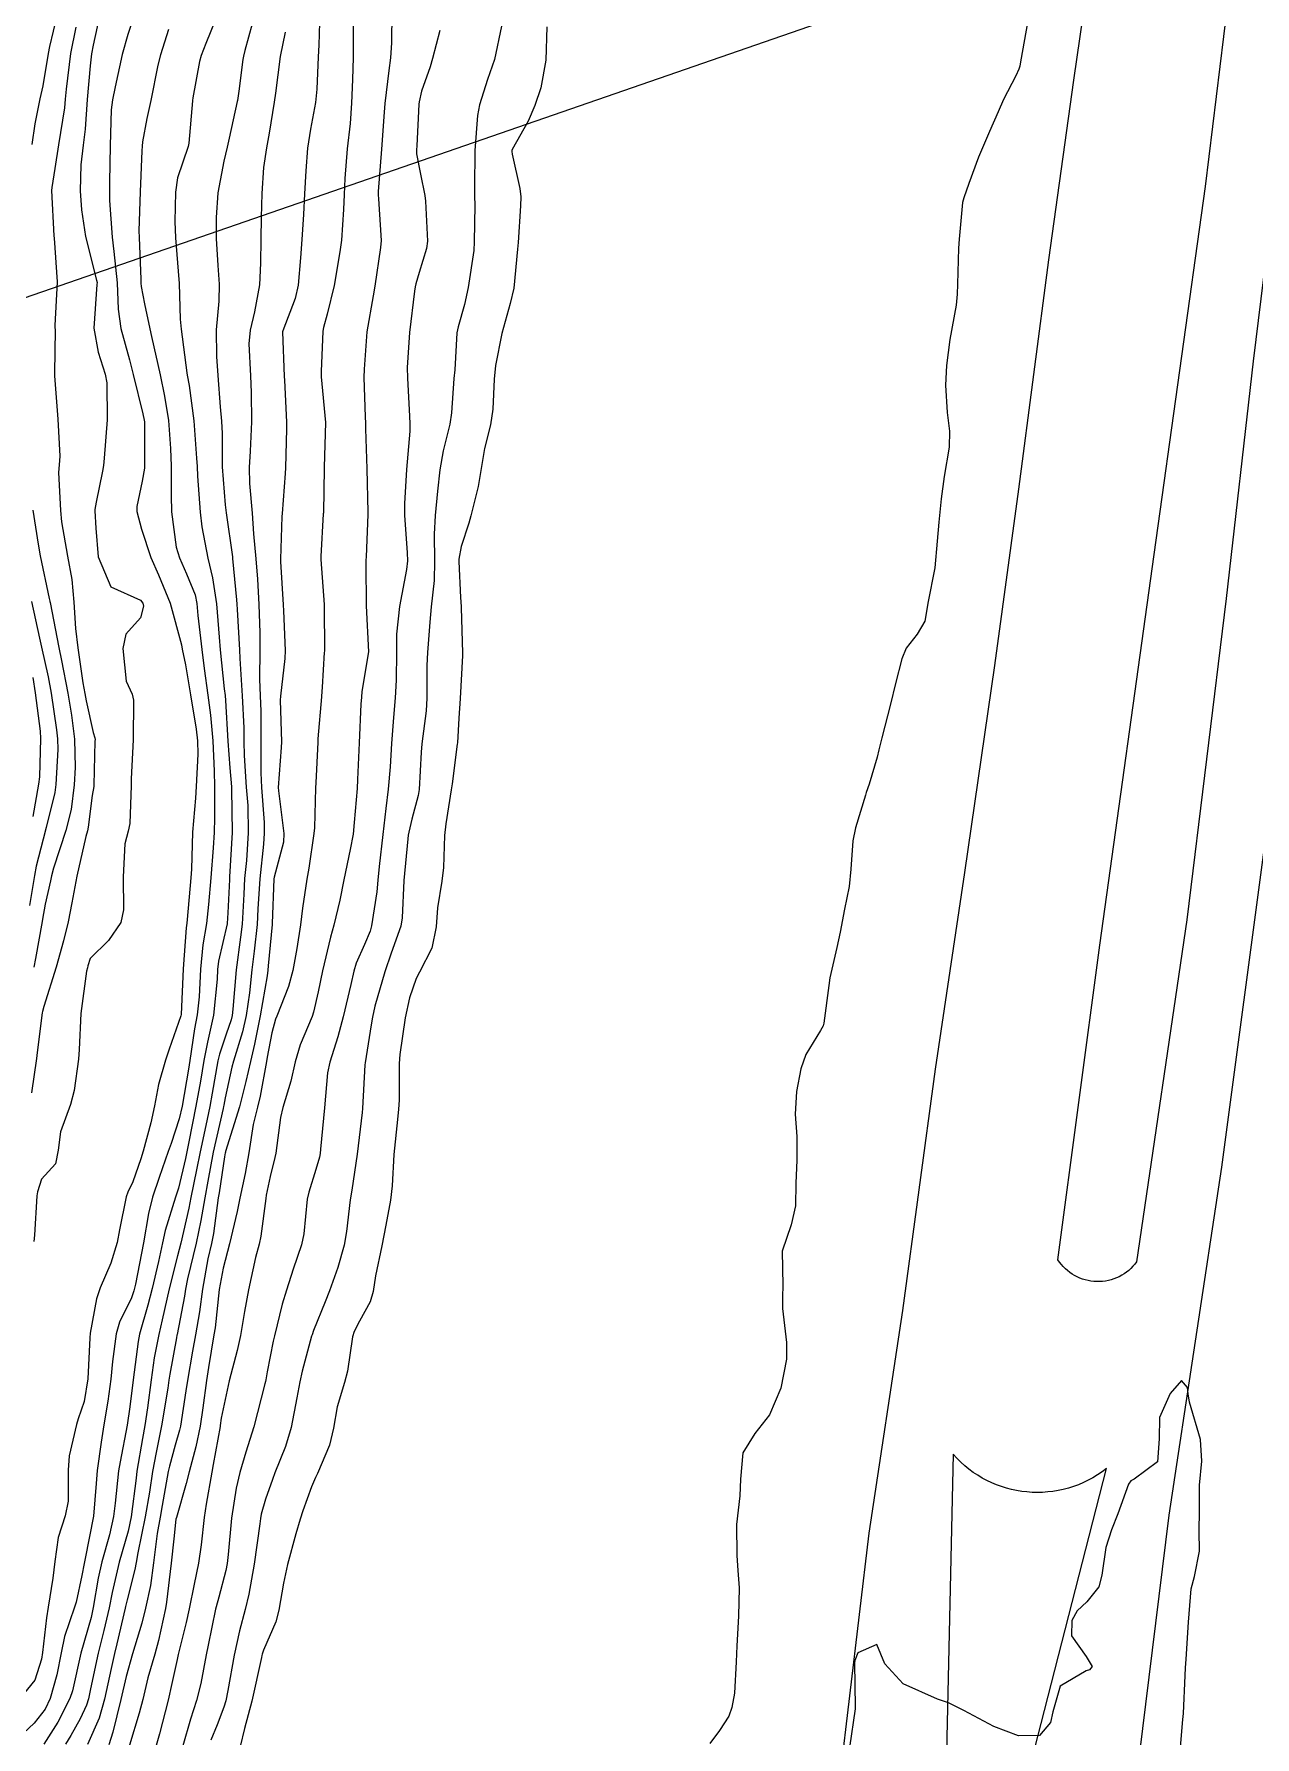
# Model space of a CAD drawing. Header units: metres. Extents: x 318500 to 325275, y 7408834 to 7428799.
# Drawn here: x 323699.8 to 323753.2, y 7420355.9 to 7420430.4 of the extents above; entities that cross this region are included whole.
import ezdxf

# ---------------------------------------------------------------- set-up
doc = ezdxf.new("R2010")
doc.units = ezdxf.units.M
doc.header["$MEASUREMENT"] = 0
doc.linetypes.add('CONTINUO', pattern=[0])
for name, color, linetype in [('Curvas de Nivel 1m', 11, 'Continuous'), ('Curvas de Nivel 5m', 15, 'Continuous'), ('TEXTO', 45, 'Continuous'), ('Vias Primárias', 230, 'Continuous')]:
    doc.layers.add(name, color=color, linetype=linetype)

msp = doc.modelspace()

# ---------------------------------------------------------------- linework, layer by layer
at = {"layer": 'Curvas de Nivel 1m', "flags": 128}
for points, elevation in [([(323704.277, 7420431.528), (323703.896, 7420430.41), (323703.641, 7420429.537), (323703.33, 7420428.125), (323703.218, 7420427.543), (323703.166, 7420427.111), (323703.112, 7420425.544), (323703.092, 7420423.942), (323703.082, 7420423.544), (323703.088, 7420423.14), (323703.208, 7420421.542), (323703.281, 7420420.911), (323703.428, 7420419.538), (323703.471, 7420418.39), (323703.583, 7420417.535), (323703.958, 7420416.161), (323704.129, 7420415.527), (323704.554, 7420413.807), (323704.611, 7420413.519), (323704.62, 7420413.449), (323704.626, 7420411.519), (323704.618, 7420411.43), (323704.52, 7420410.861), (323704.278, 7420409.748), (323704.281, 7420409.523), (323704.489, 7420408.757), (323704.9, 7420407.516), (323705.227, 7420406.747), (323705.747, 7420405.507), (323706.233, 7420403.692), (323706.272, 7420403.501), (323706.41, 7420402.813), (323706.639, 7420401.496), (323706.883, 7420400), (323706.938, 7420399.491), (323706.948, 7420398.904), (323706.887, 7420397.492), (323706.849, 7420396.976), (323706.717, 7420395.494), (323706.671, 7420393.872), (323706.653, 7420393.495), (323706.625, 7420393.154), (323706.469, 7420391.497), (323706.449, 7420391.306), (323706.316, 7420389.499), (323706.219, 7420387.509), (323706.209, 7420387.447), (323705.701, 7420385.991), (323705.541, 7420385.506), (323705.239, 7420384.434), (323705.06, 7420383.511), (323704.892, 7420382.763), (323704.558, 7420381.516), (323704.462, 7420381.18), (323704.11, 7420380.18), (323703.897, 7420379.73), (323703.823, 7420379.524), (323703.532, 7420378.074), (323703.417, 7420377.53), (323703.142, 7420376.615), (323702.685, 7420375.54), (323702.525, 7420375.06), (323702.237, 7420373.547), (323702.22, 7420373.343), (323702.135, 7420371.548), (323701.98, 7420370.559), (323701.719, 7420369.806), (323701.64, 7420369.553), (323701.327, 7420368.179), (323701.275, 7420367.557), (323701.277, 7420366.199), (323701.15, 7420365.558), (323700.847, 7420364.614), (323700.692, 7420363.562), (323700.609, 7420362.833), (323700.404, 7420361.565), (323700.328, 7420361.09), (323700.152, 7420359.567), (323700.107, 7420359.288), (323699.818, 7420358.359), (323699.179, 7420357.579)], 753), ([(323702.716, 7420431.551), (323702.376, 7420429.946), (323702.304, 7420429.557), (323702.236, 7420429.039), (323702.108, 7420427.559), (323702.018, 7420426.263), (323701.935, 7420425.562), (323701.839, 7420424.705), (323701.81, 7420423.563), (323701.855, 7420422.74), (323702.039, 7420421.559), (323702.526, 7420419.657), (323702.544, 7420419.551), (323702.536, 7420419.458), (323702.396, 7420417.553), (323702.594, 7420416.497), (323702.895, 7420415.545), (323702.965, 7420415.153), (323702.981, 7420413.544), (323702.856, 7420411.868), (323702.825, 7420411.546), (323702.785, 7420411.287), (323702.506, 7420409.937), (323702.442, 7420409.609), (323702.442, 7420409.551), (323702.489, 7420408.79), (323702.595, 7420407.548), (323703.147, 7420406.23), (323704.451, 7420405.643), (323704.553, 7420405.519), (323704.578, 7420405.389), (323704.44, 7420404.871), (323703.797, 7420404.162), (323703.67, 7420403.531), (323703.823, 7420402.105), (323704.075, 7420401.525), (323704.138, 7420401.274), (323704.121, 7420399.524), (323704.041, 7420397.828), (323704.033, 7420397.525), (323703.977, 7420395.863), (323703.91, 7420395.526), (323703.752, 7420394.976), (323703.691, 7420393.529), (323703.708, 7420392.089), (323703.584, 7420391.53), (323703.047, 7420390.739), (323702.236, 7420389.953), (323702.142, 7420389.64), (323702.121, 7420389.552), (323702.082, 7420389.405), (323701.838, 7420387.556), (323701.765, 7420385.977), (323701.738, 7420385.557), (323701.542, 7420384.177), (323701.374, 7420383.562), (323700.947, 7420382.371), (323700.838, 7420381.563), (323700.724, 7420380.961), (323700.111, 7420380.3), (323699.931, 7420379.744), (323699.91, 7420379.573), (323699.81, 7420377.838), (323699.772, 7420377.574)], 754), ([(323707.904, 7420431.483), (323707.298, 7420430.015), (323707.1, 7420429.495), (323707.029, 7420429.233), (323706.742, 7420427.63), (323706.724, 7420427.516), (323706.72, 7420427.5), (323706.564, 7420425.649), (323706.528, 7420425.502), (323706.07, 7420424.132), (323705.981, 7420423.507), (323705.953, 7420422.225), (323705.972, 7420421.507), (323706.1, 7420420.044), (323706.133, 7420419.505), (323706.174, 7420417.945), (323706.22, 7420417.504), (323706.479, 7420415.603), (323706.494, 7420415.501), (323706.573, 7420415.038), (323706.781, 7420413.497), (323706.903, 7420411.864), (323706.918, 7420411.494), (323706.941, 7420411.077), (323707.053, 7420409.492), (323707.123, 7420408.858), (323707.398, 7420407.486), (323707.603, 7420406.625), (323707.771, 7420405.48), (323707.887, 7420404.019), (323707.938, 7420403.477), (323708.11, 7420401.758), (323708.151, 7420401.474), (323708.169, 7420401.255), (323708.266, 7420399.472), (323708.353, 7420398.305), (323708.423, 7420397.469), (323708.434, 7420397.373), (323708.458, 7420395.468), (323708.347, 7420393.526), (323708.343, 7420393.469), (323708.339, 7420393.42), (323708.267, 7420391.956), (323708.243, 7420391.488), (323708.239, 7420391.47), (323707.864, 7420389.847), (323707.817, 7420389.476), (323707.797, 7420389.047), (323707.635, 7420387.479), (323707.374, 7420386.301), (323707.21, 7420385.485), (323707.068, 7420384.585), (323706.872, 7420383.489), (323706.567, 7420381.927), (323706.475, 7420381.495), (323706.416, 7420381.205), (323706.106, 7420379.906), (323706.011, 7420379.592), (323705.978, 7420379.501), (323705.529, 7420378.054), (323705.411, 7420377.507), (323705.239, 7420376.686), (323704.949, 7420375.507), (323704.764, 7420374.784), (323704.407, 7420373.514), (323704.339, 7420373.191), (323704.126, 7420371.518), (323703.978, 7420370.325), (323703.855, 7420369.522), (323703.551, 7420367.921), (323703.489, 7420367.527), (323703.333, 7420366.115), (323703.268, 7420365.53), (323703.095, 7420364.725), (323702.758, 7420363.537), (323702.594, 7420362.824), (323702.379, 7420361.542), (323702.284, 7420361.113), (323701.83, 7420359.55), (323701.468, 7420357.899), (323701.352, 7420357.555), (323700.828, 7420356.527), (323700.211, 7420355.566)], 751), ([(323712.29, 7420431.425), (323712.257, 7420429.944), (323712.224, 7420429.425), (323712.159, 7420428.016), (323712.1, 7420427.426), (323711.887, 7420426.264), (323711.758, 7420425.43), (323711.684, 7420424.446), (323711.63, 7420423.431), (323711.576, 7420422.531), (323711.512, 7420421.431), (323711.454, 7420420.626), (323711.349, 7420419.433), (323711.213, 7420418.845), (323710.671, 7420417.439), (323710.661, 7420417.388), (323710.73, 7420415.439), (323710.741, 7420415.275), (323710.829, 7420413.437), (323710.831, 7420413.153), (323710.785, 7420411.437), (323710.772, 7420411.192), (323710.647, 7420409.439), (323710.635, 7420409.301), (323710.566, 7420407.439), (323710.567, 7420407.342), (323710.692, 7420405.438), (323710.706, 7420405.177), (323710.775, 7420403.436), (323710.762, 7420403.089), (323710.575, 7420401.438), (323710.565, 7420401.262), (323710.614, 7420399.438), (323710.606, 7420399.198), (323710.475, 7420397.439), (323710.48, 7420397.297), (323710.722, 7420395.436), (323710.697, 7420395.045), (323710.291, 7420393.512), (323710.281, 7420393.44), (323710.211, 7420391.491), (323710.207, 7420391.441), (323710.04, 7420389.636), (323710.022, 7420389.443), (323709.987, 7420389.203), (323709.69, 7420387.448), (323709.44, 7420386.203), (323709.26, 7420385.454), (323709.057, 7420384.566), (323708.785, 7420383.46), (323708.169, 7420381.508), (323708.161, 7420381.47), (323708.156, 7420381.444), (323708.127, 7420381.28), (323707.883, 7420379.694), (323707.851, 7420379.474), (323707.636, 7420377.918), (323707.55, 7420377.478), (323707.397, 7420376.81), (323707.163, 7420375.479), (323707.022, 7420374.493), (323706.858, 7420373.482), (323706.727, 7420372.765), (323706.504, 7420371.485), (323706.435, 7420371.036), (323706.193, 7420369.488), (323706.154, 7420369.302), (323705.957, 7420368.654), (323705.712, 7420367.725), (323705.66, 7420367.494), (323705.399, 7420366.016), (323705.306, 7420365.499), (323705.181, 7420364.779), (323705.02, 7420363.503), (323704.878, 7420362.502), (323704.66, 7420361.508), (323704.496, 7420360.865), (323704.101, 7420359.516), (323703.82, 7420358.521), (323703.585, 7420357.523), (323703.234, 7420356.083), (323703.052, 7420355.531)], 748), ([(323713.771, 7420431.405), (323713.758, 7420430.383), (323713.761, 7420429.405), (323713.718, 7420428.443), (323713.677, 7420427.406), (323713.617, 7420426.516), (323713.493, 7420425.408), (323713.388, 7420424.101), (323713.356, 7420423.41), (323713.336, 7420422.754), (323713.241, 7420421.411), (323713.177, 7420420.888), (323712.919, 7420419.416), (323712.618, 7420418.173), (323712.455, 7420417.578), (323712.426, 7420417.422), (323712.35, 7420415.656), (323712.357, 7420415.422), (323712.55, 7420413.42), (323712.481, 7420411.47), (323712.479, 7420411.421), (323712.45, 7420409.471), (323712.446, 7420409.421), (323712.336, 7420407.557), (323712.334, 7420407.421), (323712.454, 7420405.856), (323712.487, 7420405.456), (323712.488, 7420405.419), (323712.489, 7420405.379), (323712.493, 7420403.419), (323712.49, 7420403.347), (323712.396, 7420401.842), (323712.373, 7420401.438), (323712.37, 7420401.42), (323712.214, 7420399.58), (323712.206, 7420399.422), (323712.114, 7420397.652), (323712.098, 7420397.422), (323712.055, 7420395.681), (323712.037, 7420395.423), (323711.813, 7420393.907), (323711.723, 7420393.426), (323711.539, 7420392.159), (323711.446, 7420391.428), (323711.282, 7420390.392), (323711.114, 7420389.431), (323710.93, 7420388.726), (323710.412, 7420387.438), (323710.353, 7420387.294), (323710.199, 7420386.708), (323709.992, 7420385.634), (323709.959, 7420385.443), (323709.677, 7420383.927), (323709.566, 7420383.449), (323709.376, 7420382.685), (323709.191, 7420381.454), (323709.033, 7420380.539), (323708.791, 7420379.46), (323708.67, 7420378.883), (323708.339, 7420377.466), (323708.059, 7420376.396), (323707.895, 7420375.472), (323707.706, 7420373.792), (323707.662, 7420373.474), (323707.421, 7420372.054), (323707.33, 7420371.477), (323707.177, 7420370.279), (323707.059, 7420369.479), (323706.866, 7420368.571), (323706.577, 7420367.484), (323706.442, 7420366.975), (323706.016, 7420365.489), (323705.995, 7420365.404), (323705.901, 7420364.544), (323705.792, 7420363.491), (323705.587, 7420361.771), (323705.539, 7420361.495), (323705.232, 7420360.106), (323705.068, 7420359.501), (323704.772, 7420358.458), (323704.545, 7420357.509), (323704.389, 7420356.923), (323703.97, 7420355.517)], 747), ([(323715.441, 7420431.38), (323715.435, 7420430.039), (323715.386, 7420429.381), (323715.308, 7420428.835), (323715.137, 7420427.384), (323715.111, 7420427.007), (323715, 7420425.386), (323714.845, 7420423.541), (323714.847, 7420423.388), (323714.865, 7420423.209), (323714.975, 7420421.385), (323714.956, 7420421.085), (323714.705, 7420419.389), (323714.626, 7420418.964), (323714.353, 7420417.394), (323714.229, 7420415.751), (323714.227, 7420415.395), (323714.282, 7420413.666), (323714.295, 7420413.394), (323714.3, 7420413.146), (323714.345, 7420411.393), (323714.4, 7420409.493), (323714.399, 7420409.392), (323714.318, 7420407.546), (323714.315, 7420407.392), (323714.315, 7420407.239), (323714.32, 7420405.392), (323714.42, 7420403.39), (323714.138, 7420401.65), (323714.112, 7420401.394), (323714.091, 7420401.098), (323714.02, 7420399.395), (323713.95, 7420397.791), (323713.924, 7420397.396), (323713.803, 7420395.912), (323713.75, 7420395.398), (323713.629, 7420394.726), (323713.35, 7420393.404), (323713.168, 7420392.515), (323712.909, 7420391.41), (323712.768, 7420390.896), (323712.407, 7420389.417), (323712.221, 7420388.503), (323712.024, 7420387.61), (323711.964, 7420387.422), (323711.441, 7420386.178), (323711.215, 7420385.43), (323711.018, 7420384.581), (323710.677, 7420383.435), (323710.58, 7420383.001), (323710.367, 7420381.438), (323710.323, 7420381.242), (323710.115, 7420380.417), (323709.952, 7420379.592), (323709.928, 7420379.443), (323709.714, 7420377.807), (323709.638, 7420377.446), (323709.485, 7420376.869), (323709.175, 7420375.453), (323708.995, 7420374.496), (323708.817, 7420373.458), (323708.672, 7420372.798), (323708.325, 7420371.465), (323707.974, 7420369.827), (323707.933, 7420369.508), (323707.925, 7420369.47), (323707.619, 7420367.8), (323707.561, 7420367.474), (323707.325, 7420366.07), (323707.231, 7420365.477), (323707.095, 7420364.281), (323706.98, 7420363.479), (323706.788, 7420362.569), (323706.577, 7420361.483), (323706.45, 7420360.885), (323706.096, 7420359.487), (323706.046, 7420359.269), (323705.817, 7420358.216), (323705.651, 7420357.492), (323705.271, 7420356.014), (323705.134, 7420355.5)], 746), ([(323705.665, 7420430.627), (323705.315, 7420429.514), (323705.207, 7420429.064), (323704.897, 7420427.518), (323704.869, 7420427.388), (323704.728, 7420426.734), (323704.529, 7420425.707), (323704.514, 7420425.523), (323704.507, 7420425.322), (323704.427, 7420423.524), (323704.378, 7420421.811), (323704.381, 7420421.524), (323704.455, 7420419.7), (323704.465, 7420419.522), (323704.48, 7420419.373), (323704.621, 7420418.618), (323704.859, 7420417.518), (323704.93, 7420417.192), (323705.309, 7420415.513), (323705.499, 7420414.578), (323705.664, 7420413.509), (323705.765, 7420412.28), (323705.79, 7420411.507), (323705.793, 7420410.225), (323705.806, 7420409.507), (323706.013, 7420407.969), (323706.159, 7420407.503), (323706.463, 7420406.799), (323706.834, 7420405.875), (323706.905, 7420405.493), (323706.958, 7420404.977), (323707.135, 7420403.489), (323707.235, 7420402.66), (323707.396, 7420401.485), (323707.512, 7420400.614), (323707.606, 7420399.481), (323707.669, 7420398.161), (323707.684, 7420397.48), (323707.686, 7420396.113), (323707.668, 7420395.48), (323707.62, 7420394.797), (323707.523, 7420393.482), (323707.428, 7420392.327), (323707.328, 7420391.484), (323707.177, 7420390.555), (323707.067, 7420389.487), (323707.009, 7420388.28), (323706.927, 7420387.489), (323706.814, 7420386.877), (323706.607, 7420385.494), (323706.553, 7420385.116), (323706.273, 7420383.498), (323706.144, 7420382.931), (323705.786, 7420381.851), (323705.662, 7420381.505), (323705.255, 7420380.367), (323704.971, 7420379.511), (323704.802, 7420378.8), (323704.575, 7420377.515), (323704.225, 7420375.692), (323704.186, 7420375.518), (323704.157, 7420375.41), (323704.044, 7420375.104), (323703.524, 7420374.031), (323703.382, 7420373.53), (323703.219, 7420372.314), (323703.139, 7420371.533), (323703.018, 7420370.573), (323702.845, 7420369.537), (323702.722, 7420368.775), (323702.548, 7420367.541), (323702.505, 7420366.968), (323702.384, 7420365.543), (323702.027, 7420363.683), (323701.99, 7420363.549), (323701.973, 7420363.465), (323701.881, 7420362.94), (323701.634, 7420361.782), (323701.561, 7420361.553), (323701.123, 7420360.275), (323700.967, 7420359.559), (323700.784, 7420358.596), (323700.494, 7420357.563), (323700.277, 7420357.091), (323699.794, 7420356.483), (323699.318, 7420356.046)], 752), ([(323700.785, 7420431.231), (323700.463, 7420429.884), (323700.402, 7420429.584), (323700.169, 7420428.162), (323700.044, 7420427.587), (323699.817, 7420426.496), (323699.687, 7420425.59)], 756), ([(323710.781, 7420430.517), (323710.555, 7420429.443), (323710.347, 7420427.844), (323710.298, 7420427.447), (323710.075, 7420426.094), (323709.961, 7420425.451), (323709.829, 7420424.581), (323709.754, 7420423.454), (323709.731, 7420422.397), (323709.705, 7420421.454), (323709.695, 7420420.404), (323709.652, 7420419.455), (323709.431, 7420418.271), (323709.24, 7420417.461), (323709.194, 7420416.869), (323709.259, 7420415.46), (323709.291, 7420414.738), (323709.299, 7420413.459), (323709.243, 7420412.166), (323709.206, 7420411.46), (323709.221, 7420410.758), (323709.335, 7420409.457), (323709.397, 7420408.546), (323709.495, 7420407.455), (323709.57, 7420406.562), (323709.621, 7420405.452), (323709.664, 7420404.219), (323709.673, 7420403.451), (323709.66, 7420402.192), (323709.683, 7420401.451), (323709.713, 7420400.78), (323709.718, 7420399.45), (323709.708, 7420398.091), (323709.734, 7420397.449), (323709.851, 7420395.913), (323709.859, 7420395.447), (323709.827, 7420394.969), (323709.666, 7420393.449), (323709.582, 7420392.138), (323709.547, 7420391.451), (323709.422, 7420390.273), (323709.325, 7420389.454), (323709.214, 7420388.449), (323709.073, 7420387.457), (323708.913, 7420386.746), (323708.519, 7420385.465), (323708.447, 7420385.195), (323708.156, 7420383.851), (323708.093, 7420383.529), (323708.083, 7420383.471), (323708.063, 7420383.385), (323707.628, 7420381.478), (323707.385, 7420380.206), (323707.259, 7420379.483), (323707.089, 7420378.481), (323706.878, 7420377.488), (323706.503, 7420375.934), (323706.417, 7420375.486), (323706.365, 7420375.167), (323706.044, 7420373.49), (323706.039, 7420373.47), (323706.018, 7420373.35), (323705.728, 7420371.76), (323705.687, 7420371.495), (323705.644, 7420371.153), (323705.368, 7420369.499), (323705.128, 7420368.326), (323704.97, 7420367.505), (323704.833, 7420366.6), (323704.652, 7420365.509), (323704.322, 7420363.941), (323704.253, 7420363.515), (323704.199, 7420363.202), (323703.865, 7420361.884), (323703.794, 7420361.588), (323703.779, 7420361.521), (323703.414, 7420359.949), (323703.312, 7420359.528), (323703.166, 7420358.872), (323702.876, 7420357.534), (323702.634, 7420356.701), (323702.125, 7420355.545)], 749), ([(323720.243, 7420430.777), (323719.944, 7420429.322), (323719.64, 7420428.443), (323719.288, 7420427.332), (323719.201, 7420426.865), (323719.076, 7420425.335), (323719.062, 7420423.703), (323719.071, 7420423.334), (323719.073, 7420422.945), (323719.057, 7420421.334), (323719.034, 7420420.955), (323718.794, 7420419.338), (323718.623, 7420418.596), (323718.345, 7420417.61), (323718.298, 7420417.343), (323718.198, 7420415.732), (323718.166, 7420415.344), (323718.058, 7420413.844), (323717.984, 7420413.346), (323717.7, 7420412.187), (323717.545, 7420411.35), (323717.443, 7420410.424), (323717.349, 7420409.352), (323717.303, 7420408.537), (323717.32, 7420407.351), (323717.303, 7420406.51), (323717.174, 7420405.353), (323717.109, 7420404.684), (323717.002, 7420403.354), (323716.98, 7420402.786), (323716.976, 7420401.354), (323716.944, 7420400.795), (323716.758, 7420399.356), (323716.724, 7420398.997), (323716.637, 7420397.357), (323716.597, 7420397.097), (323716.32, 7420396.058), (323716.185, 7420395.489), (323716.167, 7420395.362), (323716.149, 7420395.203), (323715.973, 7420393.365), (323715.895, 7420391.736), (323715.836, 7420391.366), (323715.422, 7420390.192), (323715.139, 7420389.376), (323714.708, 7420387.875), (323714.6, 7420387.384), (323714.543, 7420387.047), (323714.276, 7420385.389), (323714.268, 7420385.299), (323714.162, 7420383.39), (323714.148, 7420383.222), (323713.925, 7420381.393), (323713.693, 7420379.809), (323713.625, 7420379.397), (323713.466, 7420378.012), (323713.365, 7420377.401), (323713.082, 7420376.426), (323712.718, 7420375.41), (323712.529, 7420374.927), (323712.024, 7420373.668), (323711.957, 7420373.485), (323711.935, 7420373.421), (323711.524, 7420371.89), (323711.413, 7420371.419), (323711.282, 7420370.72), (323711.039, 7420369.424), (323710.789, 7420368.596), (323710.325, 7420367.434), (323710.219, 7420367.152), (323709.923, 7420366.293), (323709.728, 7420365.628), (323709.696, 7420365.443), (323709.666, 7420365.202), (323709.419, 7420363.447), (323709.192, 7420362.128), (323709.03, 7420361.452), (323708.776, 7420360.526), (323708.545, 7420359.459), (323708.268, 7420357.917), (323708.178, 7420357.464), (323708.093, 7420357.178), (323707.794, 7420356.41), (323707.524, 7420355.732)], 744), ([(323722.236, 7420430.739), (323722.189, 7420429.289), (323721.974, 7420428.069), (323721.702, 7420427.296), (323721.413, 7420426.616), (323720.711, 7420425.37), (323720.695, 7420425.326), (323720.692, 7420425.31), (323720.693, 7420425.293), (323720.709, 7420425.168), (323721.056, 7420423.667), (323721.1, 7420423.304), (323721.084, 7420422.904), (323720.97, 7420421.305), (323720.953, 7420421.008), (323720.791, 7420419.308), (323720.623, 7420418.64), (323720.262, 7420417.315), (323719.989, 7420415.919), (323719.932, 7420415.32), (323719.868, 7420414.013), (323719.76, 7420413.322), (323719.501, 7420412.287), (323719.34, 7420411.328), (323719.23, 7420410.618), (323718.906, 7420409.334), (323718.812, 7420409.019), (323718.48, 7420407.99), (323718.38, 7420407.433), (323718.375, 7420407.341), (323718.454, 7420405.756), (323718.481, 7420405.37), (323718.483, 7420405.34), (323718.481, 7420405.308), (323718.539, 7420403.338), (323718.536, 7420403.22), (323718.437, 7420401.339), (323718.381, 7420400.48), (323718.314, 7420399.397), (323718.31, 7420399.341), (323718.08, 7420397.607), (323718.046, 7420397.343), (323717.81, 7420395.852), (323717.752, 7420395.346), (323717.707, 7420393.935), (323717.641, 7420393.346), (323717.45, 7420392.171), (323717.385, 7420391.349), (323717.19, 7420390.406), (323716.656, 7420389.356), (323716.51, 7420389.075), (323716.219, 7420388.232), (323716.028, 7420387.363), (323715.797, 7420385.754), (323715.767, 7420385.366), (323715.761, 7420383.761), (323715.745, 7420383.366), (323715.691, 7420382.913), (323715.527, 7420381.369), (323715.468, 7420380.011), (323715.395, 7420379.371), (323715.179, 7420378.278), (323715.009, 7420377.376), (323714.737, 7420376.06), (323714.625, 7420375.381), (323714.5, 7420374.926), (323714.03, 7420374.078), (323713.796, 7420373.621), (323713.729, 7420373.394), (323713.5, 7420371.895), (323713.373, 7420371.396), (323713.057, 7420370.322), (323712.889, 7420369.401), (323712.716, 7420368.645), (323712.19, 7420367.408), (323712.105, 7420367.241), (323711.931, 7420366.828), (323711.548, 7420365.783), (323711.435, 7420365.417), (323711.25, 7420364.766), (323710.883, 7420363.425), (323710.702, 7420362.603), (323710.497, 7420361.43), (323710.362, 7420360.922), (323709.834, 7420359.676), (323709.772, 7420359.5), (323709.757, 7420359.441), (323709.742, 7420359.354), (323709.322, 7420357.447), (323709.003, 7420356.24), (323708.804, 7420355.455)], 743), ([(323743.291, 7420431.012), (323742.968, 7420429.213), (323742.929, 7420429.018), (323742.895, 7420428.891), (323742.764, 7420428.594), (323742.218, 7420427.558), (323741.984, 7420427.031), (323741.607, 7420426.156), (323741.125, 7420425.044), (323740.698, 7420423.891), (323740.478, 7420423.266), (323740.424, 7420423.053), (323740.273, 7420421.447), (323740.251, 7420421.054), (323740.207, 7420419.476), (323740.199, 7420419.046), (323740.144, 7420418.566), (323739.865, 7420417.051), (323739.721, 7420415.925), (323739.677, 7420415.054), (323739.752, 7420413.862), (323739.856, 7420413.05), (323739.84, 7420412.347), (323739.628, 7420411.054), (323739.497, 7420410.074), (323739.385, 7420409.057), (323739.323, 7420408.222), (323739.211, 7420407.059), (323738.905, 7420405.514), (323738.837, 7420405.064), (323738.782, 7420404.728), (323738.436, 7420404.157), (323737.967, 7420403.537), (323737.768, 7420403.08), (323737.486, 7420402.001), (323737.271, 7420401.087), (323736.894, 7420399.611), (323736.769, 7420399.094), (323736.694, 7420398.766), (323736.347, 7420397.584), (323736.216, 7420397.227), (323736.176, 7420397.102), (323735.747, 7420395.677), (323735.621, 7420395.107), (323735.538, 7420393.867), (323735.463, 7420393.108), (323735.261, 7420392.124), (323735.065, 7420391.112), (323734.922, 7420390.441), (323734.625, 7420389.116), (323734.571, 7420388.772), (323734.35, 7420387.119), (323734.322, 7420387.005), (323734.205, 7420386.804), (323733.571, 7420385.748), (323733.351, 7420385.132), (323733.165, 7420384.135), (323733.104, 7420383.136), (323733.172, 7420382.166), (323733.172, 7420381.134), (323733.131, 7420380.118), (323733.119, 7420379.135), (323732.926, 7420378.299), (323732.536, 7420377.143), (323732.559, 7420375.646), (323732.549, 7420375.143), (323732.551, 7420374.634), (323732.723, 7420373.139), (323732.728, 7420372.42), (323732.469, 7420371.143), (323731.978, 7420369.983), (323731.33, 7420369.16), (323730.815, 7420368.31), (323730.701, 7420367.169), (323730.672, 7420366.426), (323730.537, 7420365.171), (323730.541, 7420363.815), (323730.596, 7420363.169), (323730.645, 7420362.402), (323730.617, 7420361.169), (323730.541, 7420359.87), (323730.524, 7420359.17), (323730.44, 7420357.791), (323730.326, 7420357.172), (323730.194, 7420356.784), (323729.795, 7420356.152), (323729.372, 7420355.591)], 742), ([(323699.739, 7420409.588), (323699.96, 7420408.103), (323700.053, 7420407.584), (323700.451, 7420405.723), (323700.477, 7420405.607), (323700.481, 7420405.58), (323700.485, 7420405.544), (323700.869, 7420403.573), (323700.98, 7420403.003), (323701.257, 7420401.567), (323701.425, 7420400.609), (323701.56, 7420399.562), (323701.592, 7420398.321), (323701.546, 7420397.562), (323701.403, 7420396.485), (323701.175, 7420395.567), (323700.637, 7420393.919), (323700.545, 7420393.576), (323700.5, 7420393.363), (323700.271, 7420392.33), (323700.157, 7420391.685), (323700.14, 7420391.581), (323699.856, 7420389.963), (323699.781, 7420389.584)], 756), ([(323699.667, 7420405.588), (323700.024, 7420403.986), (323700.114, 7420403.583), (323700.401, 7420402.295), (323700.537, 7420401.578), (323700.771, 7420399.971), (323700.816, 7420399.573), (323700.826, 7420399.11), (323700.736, 7420397.574), (323700.689, 7420397.221), (323700.312, 7420395.689), (323700.293, 7420395.597), (323700.287, 7420395.58), (323699.881, 7420393.997), (323699.799, 7420393.585), (323699.584, 7420392.274)], 757), ([(323699.727, 7420402.259), (323699.839, 7420401.586), (323700.053, 7420399.903), (323700.068, 7420399.583), (323700.017, 7420397.911), (323699.982, 7420397.584), (323699.729, 7420396.176)], 758), ([(323749.928, 7420354.908), (323750.072, 7420356.64), (323750.097, 7420356.906), (323750.177, 7420358.562), (323750.19, 7420358.905), (323750.217, 7420359.278), (323750.312, 7420360.903), (323750.428, 7420362.356), (323750.576, 7420362.9), (323750.794, 7420364.009), (323750.788, 7420364.897), (323750.797, 7420365.765), (323750.806, 7420366.897), (323750.896, 7420367.956), (323750.837, 7420368.897), (323750.369, 7420370.53), (323750.301, 7420370.905), (323750.27, 7420371.173), (323750.006, 7420371.487), (323749.515, 7420370.917), (323749.043, 7420369.865), (323749.036, 7420368.924), (323748.956, 7420367.924), (323747.943, 7420367.169), (323747.793, 7420367.091), (323747.691, 7420366.942), (323747.226, 7420365.648), (323746.954, 7420364.95), (323746.697, 7420364.164), (323746.53, 7420362.954), (323746.395, 7420362.442), (323745.873, 7420361.796), (323745.439, 7420361.393), (323745.211, 7420360.97), (323745.194, 7420360.31), (323745.844, 7420359.394), (323746.108, 7420358.957), (323745.988, 7420358.808), (323745.837, 7420358.768), (323744.702, 7420358.102), (323744.376, 7420356.982), (323744.272, 7420356.514), (323743.794, 7420355.942), (323742.877, 7420355.92), (323741.8, 7420356.335), (323740.478, 7420357.033), (323739.815, 7420357.367), (323739.331, 7420357.534), (323737.827, 7420358.208), (323737.031, 7420359.082), (323736.683, 7420359.922), (323735.845, 7420359.559), (323735.715, 7420359.228), (323735.7, 7420359.101), (323735.723, 7420357.189), (323735.722, 7420357.101), (323735.478, 7420355.41)], 741)]:
    msp.add_lwpolyline(points, dxfattribs=dict(at, elevation=elevation))
at = {"layer": 'Curvas de Nivel 5m', "flags": 128}
for points, elevation in [([(323709.486, 7420431.46), (323709.009, 7420429.703), (323708.95, 7420429.467), (323708.924, 7420429.311), (323708.747, 7420427.922), (323708.689, 7420427.522), (323708.68, 7420427.471), (323708.323, 7420425.869), (323708.238, 7420425.477), (323708.095, 7420424.87), (323707.833, 7420423.483), (323707.758, 7420422.399), (323707.762, 7420421.483), (323707.831, 7420420.293), (323707.893, 7420419.481), (323707.872, 7420418.731), (323707.759, 7420417.483), (323707.768, 7420416.306), (323707.831, 7420415.481), (323707.93, 7420414.109), (323707.992, 7420413.478), (323708.014, 7420412.947), (323708.023, 7420411.478), (323708.158, 7420409.822), (323708.201, 7420409.474), (323708.471, 7420407.537), (323708.478, 7420407.47), (323708.649, 7420405.664), (323708.661, 7420405.467), (323708.671, 7420405.242), (323708.774, 7420403.465), (323708.793, 7420403.086), (323708.898, 7420401.462), (323708.968, 7420400.053), (323708.971, 7420399.461), (323708.984, 7420398.838), (323709.076, 7420397.459), (323709.136, 7420396.65), (323709.159, 7420395.457), (323709.082, 7420394.242), (323709.003, 7420393.459), (323708.961, 7420392.778), (323708.892, 7420391.461), (323708.827, 7420390.886), (323708.627, 7420389.464), (323708.486, 7420387.74), (323708.456, 7420387.466), (323708.407, 7420387.267), (323708.198, 7420386.648), (323707.896, 7420385.763), (323707.828, 7420385.475), (323707.581, 7420384.056), (323707.478, 7420383.48), (323707.305, 7420382.646), (323707.051, 7420381.486), (323706.895, 7420380.712), (323706.65, 7420379.492), (323706.556, 7420379.03), (323706.207, 7420377.498), (323706.064, 7420376.938), (323705.701, 7420375.495), (323705.391, 7420374.138), (323705.242, 7420373.502), (323705.039, 7420372.47), (323704.907, 7420371.506), (323704.755, 7420370.285), (323704.632, 7420369.51), (323704.527, 7420368.946), (323704.291, 7420367.515), (323704.251, 7420367.2), (323704.038, 7420365.518), (323703.904, 7420364.886), (323703.517, 7420363.526), (323703.203, 7420362.198), (323703.073, 7420361.532), (323702.846, 7420360.534), (323702.596, 7420359.539), (323702.257, 7420357.986), (323702.164, 7420357.545), (323702.081, 7420357.271), (323701.797, 7420356.669), (323701.4, 7420355.939), (323701.161, 7420355.556)], 750), ([(323701.609, 7420430.736), (323701.388, 7420429.571), (323701.187, 7420428.016), (323701.15, 7420427.574), (323701.111, 7420427.198), (323700.852, 7420425.578), (323700.695, 7420424.55), (323700.557, 7420423.706), (323700.548, 7420423.581), (323700.647, 7420421.593), (323700.659, 7420421.49), (323700.794, 7420419.578), (323700.701, 7420417.668), (323700.699, 7420417.579), (323700.712, 7420417.475), (323700.687, 7420415.578), (323700.687, 7420415.47), (323700.824, 7420413.576), (323700.911, 7420411.951), (323700.878, 7420411.575), (323700.861, 7420411.239), (323700.942, 7420409.573), (323700.992, 7420409.073), (323701.244, 7420407.568), (323701.437, 7420406.543), (323701.524, 7420405.564), (323701.596, 7420404.399), (323701.7, 7420403.561), (323701.923, 7420402.032), (323702.002, 7420401.556), (323702.063, 7420401.231), (323702.373, 7420399.848), (323702.442, 7420399.62), (323702.454, 7420399.549), (323702.449, 7420399.469), (323702.403, 7420397.549), (323702.401, 7420397.487), (323702.333, 7420397.094), (323702.157, 7420395.707), (323702.121, 7420395.553), (323702.049, 7420395.295), (323701.66, 7420393.559), (323701.438, 7420392.397), (323701.275, 7420391.565), (323701.081, 7420390.734), (323700.753, 7420389.572), (323700.213, 7420387.86), (323700.156, 7420387.635), (323700.147, 7420387.581), (323699.927, 7420385.839), (323699.891, 7420385.583), (323699.668, 7420384.074)], 755), ([(323717.548, 7420430.587), (323717.227, 7420429.355), (323717.122, 7420428.999), (323716.748, 7420427.926), (323716.636, 7420427.467), (323716.623, 7420427.362), (323716.538, 7420425.537), (323716.528, 7420425.363), (323716.531, 7420425.185), (323716.699, 7420424.298), (323716.897, 7420423.358), (323716.926, 7420423.118), (323717.009, 7420421.357), (323716.969, 7420421.043), (323716.639, 7420419.99), (323716.497, 7420419.497), (323716.469, 7420419.362), (323716.437, 7420419.172), (323716.225, 7420417.366), (323716.124, 7420415.83), (323716.126, 7420415.367), (323716.221, 7420413.699), (323716.238, 7420413.365), (323716.228, 7420413.046), (323716.081, 7420411.367), (323715.999, 7420409.876), (323716.007, 7420409.367), (323716.124, 7420407.717), (323716.129, 7420407.365), (323716.083, 7420406.982), (323715.787, 7420405.37), (323715.65, 7420404.153), (323715.647, 7420403.372), (323715.634, 7420402.139), (323715.593, 7420401.372), (323715.523, 7420400.515), (323715.431, 7420399.374), (323715.374, 7420398.355), (323715.292, 7420397.376), (323715.184, 7420396.521), (323715.05, 7420395.379), (323714.895, 7420393.98), (323714.835, 7420393.382), (323714.79, 7420392.874), (323714.558, 7420391.386), (323714.491, 7420391.152), (323714.248, 7420390.576), (323713.884, 7420389.746), (323713.779, 7420389.397), (323713.646, 7420388.82), (323713.313, 7420387.403), (323713.082, 7420386.521), (323712.728, 7420385.412), (323712.631, 7420384.955), (323712.499, 7420383.415), (323712.33, 7420381.615), (323712.308, 7420381.417), (323712.279, 7420381.266), (323712.119, 7420380.717), (323711.808, 7420379.72), (323711.743, 7420379.424), (323711.598, 7420377.904), (323711.492, 7420377.426), (323711.126, 7420376.363), (323710.829, 7420375.432), (323710.653, 7420374.822), (323710.307, 7420373.437), (323710.254, 7420373.199), (323709.996, 7420371.864), (323709.926, 7420371.506), (323709.912, 7420371.441), (323709.888, 7420371.34), (323709.4, 7420369.449), (323709.062, 7420368.344), (323708.793, 7420367.457), (323708.628, 7420366.762), (323708.432, 7420365.462), (323708.286, 7420363.857), (323708.243, 7420363.465), (323708.183, 7420363.168), (323707.868, 7420361.999), (323707.754, 7420361.578), (323707.731, 7420361.471), (323707.41, 7420359.901), (323707.324, 7420359.475), (323707.084, 7420358.21), (323706.898, 7420357.479), (323706.627, 7420356.652), (323706.298, 7420355.485)], 745)]:
    msp.add_lwpolyline(points, dxfattribs=dict(at, elevation=elevation))
at = {"layer": 'TEXTO', "linetype": 'CONTINUO'}
msp.add_polyline3d([(323861.31, 7420474.917, 0), (323609.118, 7420387.651, 0)], dxfattribs=at)
at = {"layer": 'Vias Primárias'}
for points in [[(323415.833, 7419583.302), (323419.047, 7419572.746), (323421.03, 7419562.086), (323421.351, 7419557.374), (323421.618, 7419546.016), (323420.655, 7419534.774), (323419.854, 7419529.552), (323419.495, 7419524.986, 0.238184), (323422.135, 7419522.665), (323425.333, 7419521.775), (323439.384, 7419519.04), (323447.038, 7419517.341, 0.392019), (323449.506, 7419518.783), (323449.894, 7419520.081), (323454.112, 7419536.783), (323456.933, 7419548.508), (323462.14, 7419572.405), (323463.204, 7419579.599, 0.075507), (323463.151, 7419593.445, 0), (323461.926, 7419601.304, 0.173993), (323443.828, 7419629.608, 0.279998), (323404.325, 7419640.182, 0.277838)], [(323934.92, 7420316.776, 0), (323936.242, 7420308.849)], [(323715.644, 7420145.548, 0), (323709.04, 7420132.939)], [(323939.281, 7420278.615, 0), (323933.27, 7420270.921)], [(323840.737, 7420005.613, 0), (323839.679, 7420000.995, -0.226003)], [(323831.088, 7420001.787, 0), (323833.844, 7420008.443, 0.220888)], [(323788.384, 7420495.965), (323787.885, 7420492.153), (323787.308, 7420488.85, -0.097732), (323780.193, 7420470.835), (323777.294, 7420466.525), (323770.711, 7420457.548), (323765.621, 7420450.611, 0.048889), (323761.783, 7420444.136, 0.05186), (323758.89, 7420435.796), (323757.742, 7420431.943), (323756.695, 7420422.32), (323756.545, 7420418.467), (323755.05, 7420405.358), (323753.702, 7420395.375), (323751.757, 7420380.815), (323749.457, 7420365.588), (323747.288, 7420347.974)], [(323783.271, 7420486.815, -0.126931), (323765.932, 7420456.544, 0.107631), (323757.844, 7420442.71), (323755.727, 7420435.491), (323754.583, 7420427.734), (323753.154, 7420416.11), (323751.96, 7420405.711), (323750.243, 7420391.649), (323748.049, 7420376.68, -0.531334), (323744.603, 7420376.769), (323746.43, 7420390.54), (323748.816, 7420407.65), (323751.056, 7420423.76), (323751.867, 7420430.319, -0.03371), (323754.106, 7420441.929, -0.020989), (323757.585, 7420453.184, -0.005309), (323762.637, 7420466.921), (323766.881, 7420474.797, 0.097129), (323770.179, 7420485.057, 0.382722), (323778.168, 7420482.25, 0.209759), (323783.271, 7420486.815, 0.212816)], [(323739.361, 7420338.871), (323746.736, 7420367.631, -0.399727), (323740.01, 7420368.259), (323739.361, 7420338.871)]]:
    msp.add_lwpolyline(points, format="xyb", dxfattribs=at)
msp.add_lwpolyline([(323767.738, 7420494.181), (323768.039, 7420492.45), (323767.663, 7420488.921), (323766.23, 7420481.515), (323762.318, 7420471.892), (323757.848, 7420464.516), (323753.482, 7420457.294), (323751.415, 7420453.39), (323748.968, 7420447.177), (323747.612, 7420442.92), (323746.372, 7420435.975), (323745.281, 7420428.411), (323744.19, 7420420.546), (323742.873, 7420410.507), (323741.82, 7420402.791), (323740.507, 7420393.716), (323739.229, 7420385.107), (323737.799, 7420374.541), (323736.332, 7420364.799), (323735.053, 7420354.117)], dxfattribs=at)

doc.saveas('drawing.dxf')
